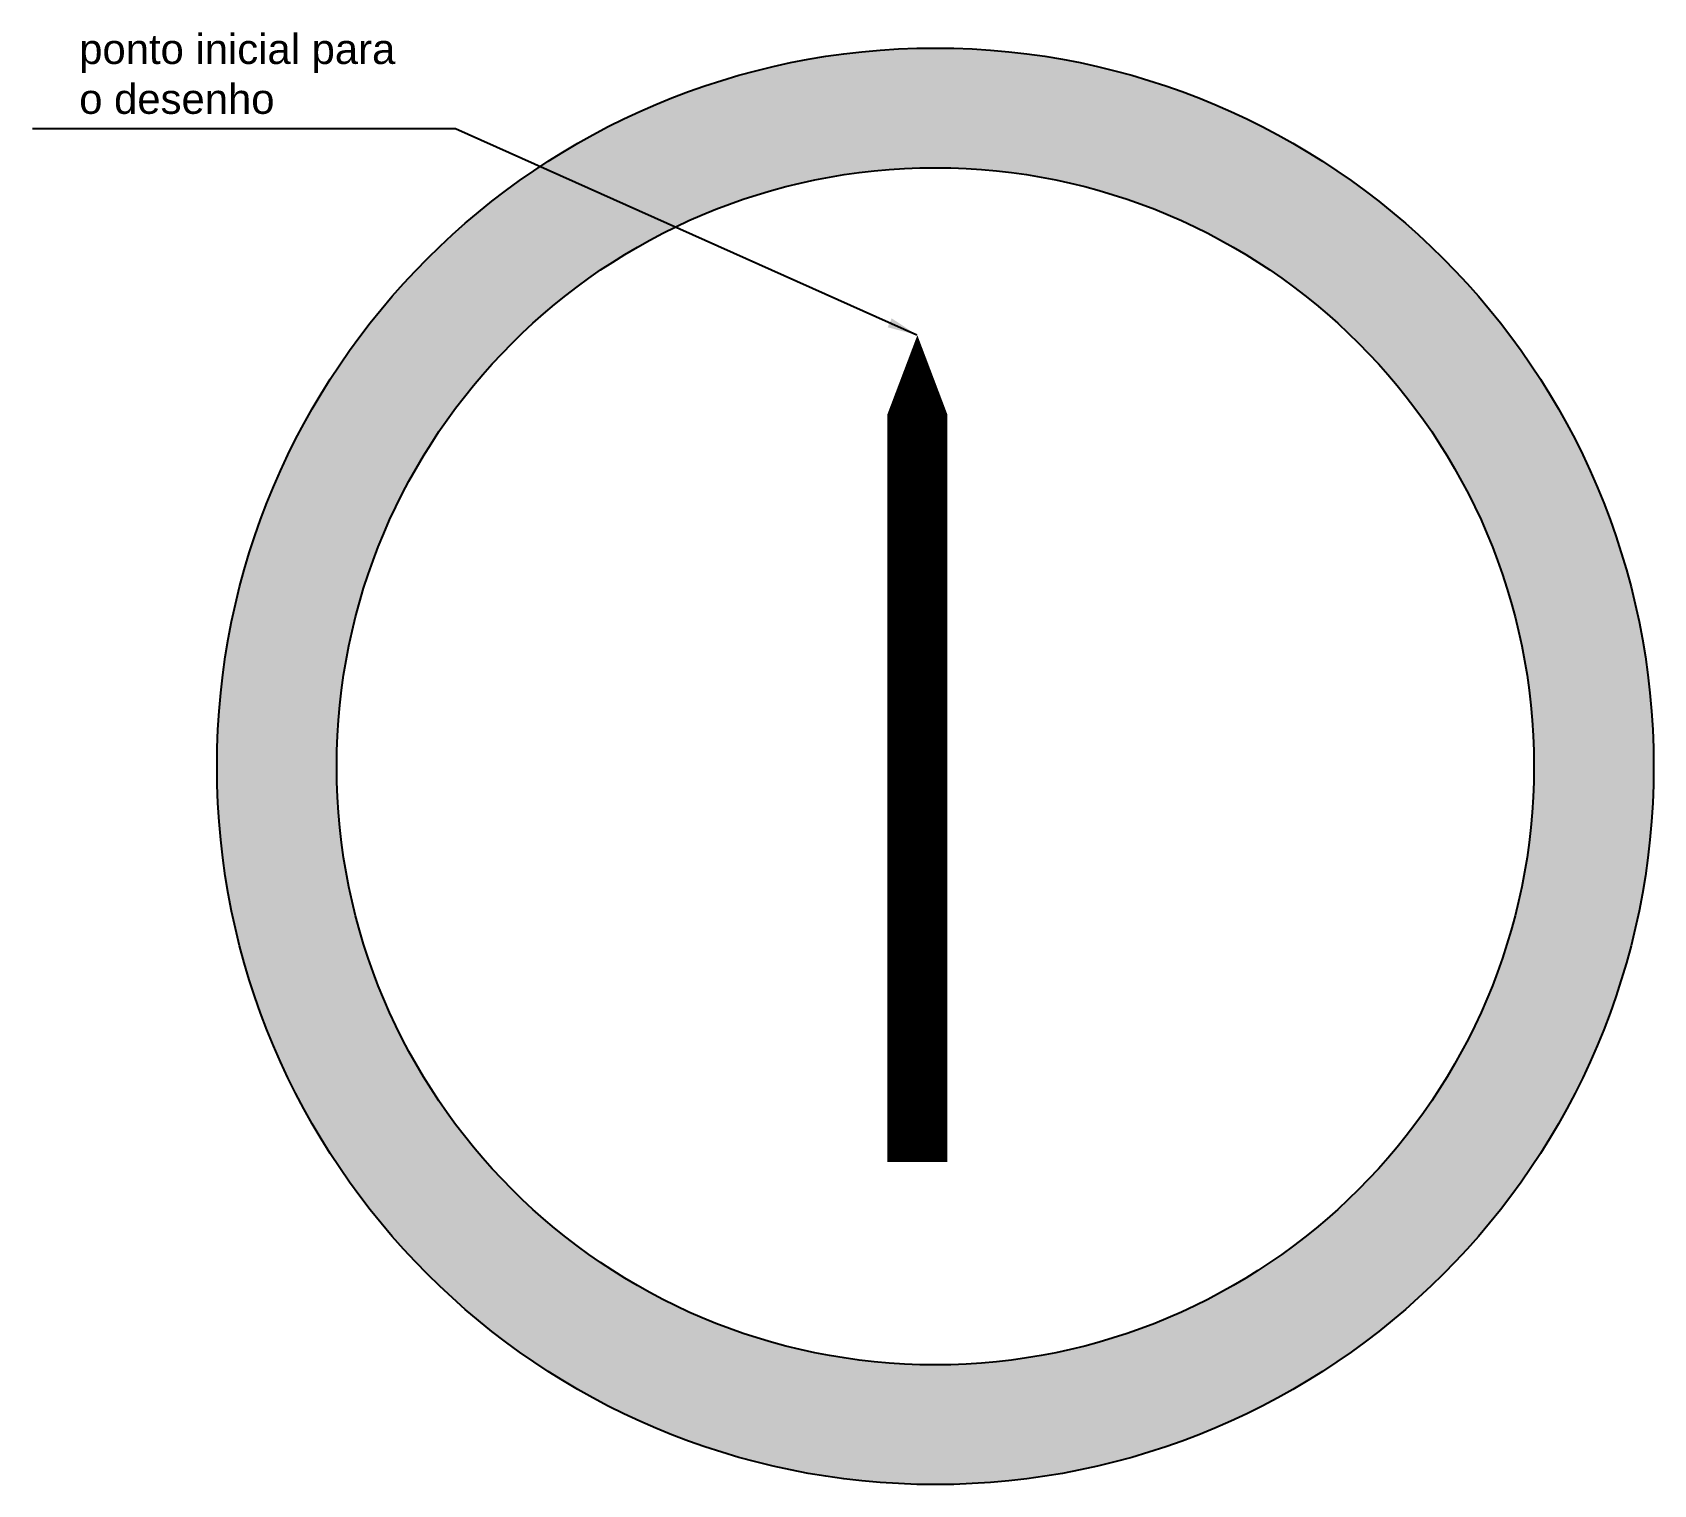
# Model space of a CAD drawing. Header units: millimetres. Extents: x 136 to 272, y 115 to 236.
import ezdxf

# ---------------------------------------------------------------- set-up
doc = ezdxf.new("R2010")
doc.units = ezdxf.units.MM
for name, color, linetype in [('circulo', 1, 'Continuous'), ('limite', 7, 'Continuous'), ('polyline', 7, 'Continuous')]:
    doc.layers.add(name, color=color, linetype=linetype)
doc.dimstyles.new('ISO-25', dxfattribs={"dimtxt": 2.5, "dimasz": 2.5, "dimexe": 1.25, "dimexo": 0.625, "dimtad": 1, "dimtxsty": 'Standard', "dimcen": 2.5, "dimadec": 0, "dimazin": 0, "dimtfac": 1, "dimtmove": 0, "dimatfit": 3, "dimfxl": 1, "dimarcsym": 0})

msp = doc.modelspace()

# ---------------------------------------------------------------- hatches: boundary and pattern name
at = {"layer": 'circulo'}
h = msp.add_hatch(color=256, dxfattribs=at)
h.paths.add_polyline_path([(151.79, 175, 1), (271.79, 175, 1)])
h.paths.add_polyline_path([(261.79, 175, -1), (161.79, 175, -1)], flags=16)

# ---------------------------------------------------------------- linework, layer by layer
at = {"layer": 'circulo', "color": 7}
for radius in [60, 50]:
    msp.add_circle((211.79, 175), radius, dxfattribs=at)
at = {"layer": 'polyline'}
msp.add_lwpolyline([(210.29, 211.01, 0, 20, 0), (210.29, 184.61, 5, 5, 0), (210.29, 141.95, 5, 5, 0)], format="xyseb", dxfattribs=at)

# ---------------------------------------------------------------- texts
at = {"layer": 'limite', "insert": (140.28, 236.17), "char_height": 2.5, "width": 27.451, "attachment_point": 1}
msp.add_mtext('{\\fArial|b0|i0|c0|p34;ponto inicial para o desenho}', dxfattribs=at)

# ---------------------------------------------------------------- leaders
at = {"layer": 'polyline'}
msp.add_leader([(210.26, 211.03), (171.7, 228.24), (136.37, 228.24)], dimstyle='ISO-25', override={"dimgap": 0.625, "dimtad": 0}, dxfattribs=at)

doc.saveas('drawing.dxf')
